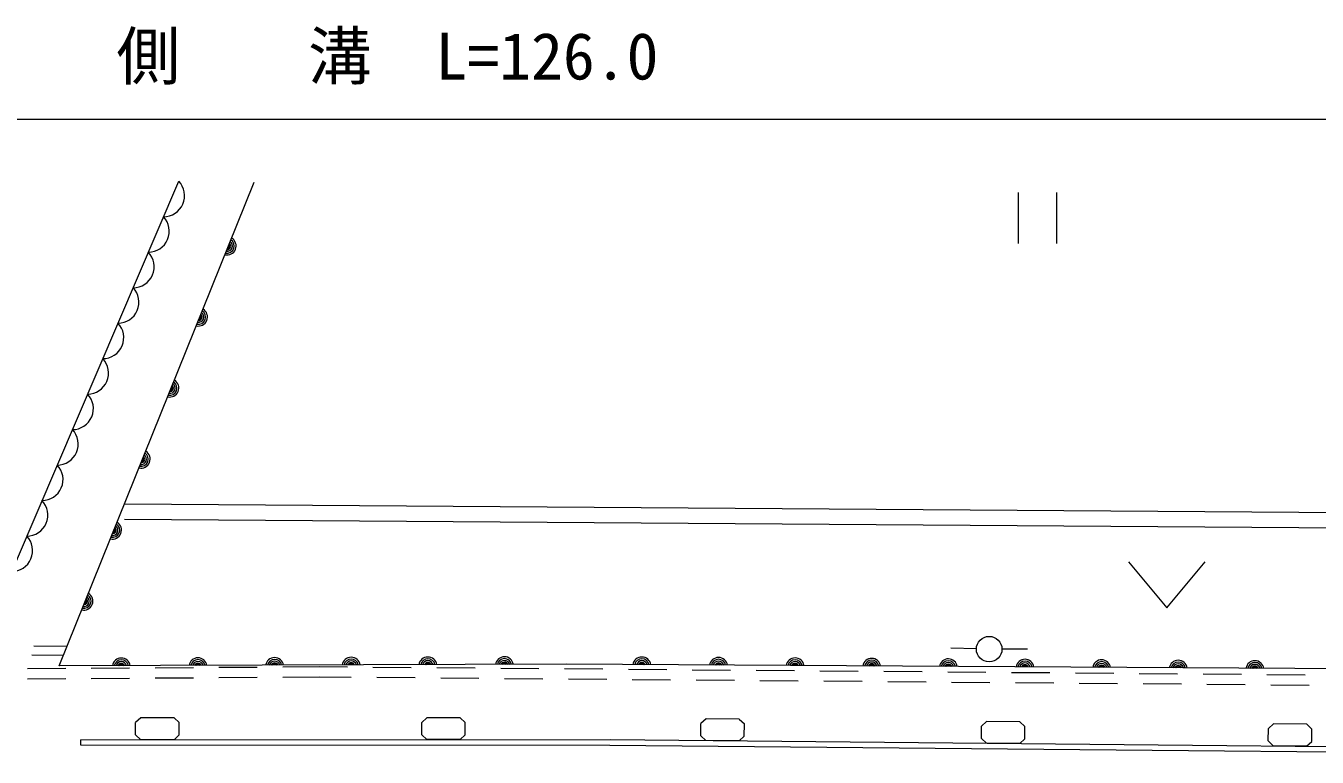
# Model space of a CAD drawing. Units: millimetres, scale not verified. Extents: x 40000 to 680000, y 20000 to 380000.
# Drawn here: x 163088 to 213643, y 300265 to 328909 of the extents above; entities that cross this region are included whole.
import ezdxf
from ezdxf.enums import TextEntityAlignment as Align

# ---------------------------------------------------------------- set-up
doc = ezdxf.new("R2010")
doc.units = ezdxf.units.MM
doc.header["$LTSCALE"] = 1000
for name, color, linetype, lineweight in [('M-BGD', 7, 'Continuous', 13), ('M-STR-HTXT', 7, 'Continuous', 13), ('M-STR-STRD', 7, 'Continuous', 13)]:
    doc.layers.add(name, color=color, linetype=linetype, lineweight=lineweight)
doc.styles.add('ＭＳ ゴシック', font='')
doc.styles.get('ＭＳ ゴシック').set_extended_font_data('MS Gothic')

msp = doc.modelspace()

# ---------------------------------------------------------------- linework, layer by layer
at = {"layer": 'M-BGD'}
for p, q in [((201943, 322379), (201943, 320379)), ((203443, 322379), (203443, 320379)), ((166953, 310188), (232717, 309718)), ((166949, 309588), (232712, 309118)), ((206262, 307913), (207762, 306113)), ((207762, 306113), (209262, 307913)), ((163395, 304626), (164706, 304611)), ((200302, 304507), (199302, 304529)), ((201301, 304502), (202301, 304513)), ((163324, 304277), (164565, 304263)), ((163149, 303734), (164649, 303745)), ((163150, 303334), (164650, 303345)), ((165649, 303751), (167149, 303762)), ((165650, 303351), (167150, 303362)), ((168149, 303768), (169649, 303779)), ((168150, 303368), (169650, 303379)), ((170649, 303785), (172149, 303796)), ((170650, 303385), (172150, 303396)), ((173149, 303802), (174574, 303812)), ((173150, 303402), (174574, 303412)), ((174574, 303812), (175678, 303803)), ((174574, 303412), (175830, 303402)), ((176678, 303795), (178178, 303782)), ((176829, 303393), (178329, 303381)), ((179178, 303774), (180678, 303762)), ((179329, 303373), (180829, 303360)), ((181678, 303753), (183178, 303741)), ((181829, 303352), (183329, 303340)), ((184178, 303733), (185678, 303720)), ((184329, 303332), (185829, 303319)), ((186678, 303712), (188178, 303700)), ((189178, 303692), (190678, 303679)), ((191678, 303671), (193178, 303659)), ((194178, 303650), (195678, 303638)), ((196678, 303630), (198178, 303617)), ((199178, 303609), (200677, 303597)), ((201677, 303588), (203177, 303576)), ((204177, 303568), (205677, 303555)), ((206677, 303547), (208177, 303535)), ((209177, 303527), (210677, 303514)), ((211677, 303506), (213177, 303494)), ((186829, 303311), (188329, 303299)), ((189329, 303290), (190829, 303278)), ((191829, 303270), (193329, 303257)), ((194329, 303249), (195829, 303237)), ((196829, 303228), (198329, 303216)), ((199329, 303208), (200829, 303195)), ((201829, 303187), (203329, 303175)), ((204329, 303167), (205829, 303154)), ((206828, 303146), (208328, 303134)), ((209328, 303125), (210828, 303113)), ((211828, 303105), (213328, 303092)), ((167588, 301804), (167388, 301618)), ((167388, 301136), (167388, 301618)), ((168889, 301804), (167588, 301804)), ((168889, 301804), (169089, 301619)), ((169090, 301136), (169089, 301619)), ((178791, 301806), (178591, 301621)), ((178591, 301138), (178591, 301621)), ((180093, 301807), (178791, 301806)), ((180093, 301807), (180293, 301621)), ((180293, 301138), (180293, 301621)), ((189511, 301105), (189516, 301588)), ((189717, 301772), (189516, 301588)), ((191019, 301759), (189717, 301772)), ((191019, 301759), (191217, 301572)), ((191213, 301089), (191217, 301572)), ((200497, 301000), (200501, 301483)), ((200703, 301667), (200501, 301483)), ((202005, 301654), (200703, 301667)), ((202005, 301654), (202203, 301466)), ((202198, 300983), (202203, 301466)), ((211726, 300902), (211731, 301385)), ((211932, 301569), (211731, 301385)), ((213234, 301556), (211932, 301569)), ((213234, 301556), (213432, 301368)), ((213428, 300885), (213432, 301368)), ((167588, 300950), (167388, 301136)), ((168890, 300950), (167588, 300950)), ((168890, 300950), (169090, 301136)), ((178791, 300952), (178591, 301138)), ((180093, 300952), (178791, 300952)), ((180093, 300952), (180293, 301138)), ((189709, 300918), (189511, 301105)), ((191011, 300905), (189709, 300918)), ((191011, 300905), (191213, 301089)), ((200695, 300812), (200497, 301000)), ((201997, 300800), (200695, 300812)), ((201997, 300800), (202198, 300983)), ((211924, 300714), (211726, 300902)), ((213226, 300702), (213428, 300885)), ((213226, 300702), (211924, 300714))]:
    msp.add_line(p, q, dxfattribs=at)
for points in [[(138935, 315347), (158509, 306204), (161937, 306148), (169072, 322822)], [(235975, 303411), (217150, 303708), (184258, 303906), (164394, 303839), (172030, 322783)]]:
    msp.add_lwpolyline(points, dxfattribs=at)
msp.add_circle((200802, 304496), 500, dxfattribs=at)
for centre, radius, start, end in [((168480, 322253), 821, 269.8508, 43.8139), ((167885, 320864), 821, 269.8508, 43.8139), ((170966, 320288), 354, 256.8438, 59.249), ((170966, 320288), 283, 259.0679, 57.025), ((167290, 319474), 821, 269.8508, 43.8139), ((170966, 320288), 212, 262.8142, 53.2786), ((170966, 320288), 142, 270.5259, 45.5669), ((170966, 320288), 100, 280.8436, 35.2493), ((170966, 320288), 100, 280.8436, 35.2493), ((166696, 318085), 821, 269.8508, 43.8139), ((169844, 317505), 354, 256.8438, 59.249), ((169844, 317505), 283, 259.0679, 57.025), ((169844, 317505), 212, 262.8142, 53.2786), ((169844, 317505), 142, 270.5259, 45.5669), ((169844, 317505), 100, 280.8436, 35.2493), ((169844, 317505), 100, 280.8436, 35.2493), ((166101, 316695), 821, 269.8508, 43.8139), ((165507, 315306), 821, 269.8508, 43.8139), ((168723, 314723), 354, 256.8438, 59.249), ((168723, 314723), 283, 259.0679, 57.025), ((164912, 313916), 821, 269.8508, 43.8139), ((168723, 314723), 212, 262.8142, 53.2786), ((168723, 314723), 142, 270.5259, 45.5669), ((168723, 314723), 100, 280.8436, 35.2493), ((168723, 314723), 100, 280.8436, 35.2493), ((164317, 312527), 821, 269.8508, 43.8139), ((167601, 311940), 354, 256.8438, 59.249), ((167601, 311940), 283, 259.0679, 57.025), ((167601, 311940), 212, 262.8142, 53.2786), ((167601, 311940), 142, 270.5259, 45.5669), ((167601, 311940), 100, 280.8436, 35.2493), ((167601, 311940), 100, 280.8436, 35.2493), ((163723, 311137), 821, 269.8508, 43.8139), ((163128, 309748), 821, 269.8508, 43.8139), ((166480, 309158), 354, 256.8438, 59.249), ((166480, 309158), 283, 259.0679, 57.025), ((162533, 308359), 821, 269.8508, 43.8139), ((166480, 309158), 212, 262.8142, 53.2786), ((166480, 309158), 142, 270.5259, 45.5669), ((166480, 309158), 100, 280.8436, 35.2493), ((166480, 309158), 100, 280.8436, 35.2493), ((165358, 306376), 354, 256.8438, 59.249), ((165358, 306376), 283, 259.0679, 57.025), ((165358, 306376), 212, 262.8142, 53.2786), ((165358, 306376), 142, 270.5259, 45.5669), ((165358, 306376), 100, 280.8436, 35.2493), ((165358, 306376), 100, 280.8436, 35.2493), ((166826, 303794), 354, 8.9906, 171.3957), ((166826, 303794), 283, 11.2146, 169.1717), ((166826, 303794), 212, 14.9609, 165.4254), ((166826, 303794), 142, 22.6727, 157.7136), ((166826, 303794), 100, 32.9903, 147.396), ((166826, 303794), 100, 32.9903, 147.396), ((169826, 303804), 354, 8.9906, 171.3957), ((169826, 303804), 283, 11.2146, 169.1717), ((169826, 303804), 212, 14.9609, 165.4254), ((169826, 303804), 142, 22.6727, 157.7136), ((169826, 303804), 100, 32.9903, 147.396), ((169826, 303804), 100, 32.9903, 147.396), ((172826, 303814), 354, 8.9906, 171.3957), ((172826, 303814), 283, 11.2146, 169.1717), ((172826, 303814), 212, 14.9609, 165.4254), ((172826, 303814), 142, 22.6727, 157.7136), ((172826, 303814), 100, 32.9903, 147.396), ((172826, 303814), 100, 32.9903, 147.396), ((175826, 303824), 354, 8.9906, 171.3957), ((175826, 303824), 283, 11.2146, 169.1717), ((175826, 303824), 212, 14.9609, 165.4254), ((175826, 303824), 142, 22.6727, 157.7136), ((175826, 303824), 100, 32.9903, 147.396), ((175826, 303824), 100, 32.9903, 147.396), ((178826, 303834), 354, 8.9906, 171.3957), ((178826, 303834), 283, 11.2146, 169.1717), ((178826, 303834), 212, 14.9609, 165.4254), ((178826, 303834), 142, 22.6727, 157.7136), ((178826, 303834), 100, 32.9903, 147.396), ((178826, 303834), 100, 32.9903, 147.396), ((181826, 303844), 354, 8.9906, 171.3957), ((181826, 303844), 283, 11.2146, 169.1717), ((181826, 303844), 212, 14.9609, 165.4254), ((181826, 303844), 142, 22.6727, 157.7136), ((181826, 303844), 100, 32.9903, 147.396), ((181826, 303844), 100, 32.9903, 147.396), ((187204, 303834), 354, 8.4512, 170.8563), ((187204, 303834), 283, 10.6752, 168.6323), ((187204, 303834), 212, 14.4215, 164.886), ((187204, 303834), 142, 22.1333, 157.1742), ((187204, 303834), 100, 32.4509, 146.8566), ((187204, 303834), 100, 32.4509, 146.8566), ((190204, 303816), 354, 8.4512, 170.8563), ((190204, 303816), 283, 10.6752, 168.6323), ((190204, 303816), 212, 14.4215, 164.886), ((190204, 303816), 142, 22.1333, 157.1742), ((190204, 303816), 100, 32.4509, 146.8566), ((190204, 303816), 100, 32.4509, 146.8566), ((193204, 303798), 354, 8.4512, 170.8563), ((193204, 303798), 283, 10.6752, 168.6323), ((193204, 303798), 212, 14.4215, 164.886), ((193204, 303798), 142, 22.1333, 157.1742), ((193204, 303798), 100, 32.4509, 146.8566), ((193204, 303798), 100, 32.4509, 146.8566), ((196203, 303780), 354, 8.4512, 170.8563), ((196203, 303780), 283, 10.6752, 168.6323), ((196203, 303780), 212, 14.4215, 164.886), ((196203, 303780), 142, 22.1333, 157.1742), ((196203, 303780), 100, 32.4509, 146.8566), ((196203, 303780), 100, 32.4509, 146.8566), ((199203, 303762), 354, 8.4512, 170.8563), ((199203, 303762), 283, 10.6752, 168.6323), ((199203, 303762), 212, 14.4215, 164.886), ((199203, 303762), 142, 22.1333, 157.1742), ((199203, 303762), 100, 32.4509, 146.8566), ((199203, 303762), 100, 32.4509, 146.8566), ((202203, 303744), 354, 8.4512, 170.8563), ((202203, 303744), 283, 10.6752, 168.6323), ((202203, 303744), 212, 14.4215, 164.886), ((202203, 303744), 142, 22.1333, 157.1742), ((202203, 303744), 100, 32.4509, 146.8566), ((202203, 303744), 100, 32.4509, 146.8566), ((205203, 303726), 354, 8.4512, 170.8563), ((205203, 303726), 283, 10.6752, 168.6323), ((205203, 303726), 212, 14.4215, 164.886), ((205203, 303726), 142, 22.1333, 157.1742), ((208203, 303708), 354, 8.4512, 170.8563), ((208203, 303708), 283, 10.6752, 168.6323), ((208203, 303708), 212, 14.4215, 164.886), ((208203, 303708), 142, 22.1333, 157.1742), ((211203, 303689), 354, 8.4512, 170.8563), ((211203, 303689), 283, 10.6752, 168.6323), ((211203, 303689), 212, 14.4215, 164.886), ((205203, 303726), 100, 32.4509, 146.8566), ((205203, 303726), 100, 32.4509, 146.8566), ((208203, 303708), 100, 32.4509, 146.8566), ((208203, 303708), 100, 32.4509, 146.8566), ((211203, 303689), 142, 22.1333, 157.1742), ((211203, 303689), 100, 32.4509, 146.8566), ((211203, 303689), 100, 32.4509, 146.8566)]:
    msp.add_arc(centre, radius, start, end, dxfattribs=at)
at = {"layer": 'M-STR-HTXT'}
msp.add_line((116513, 325256), (237972, 325256), dxfattribs=at)
at = {"layer": 'M-STR-STRD'}
msp.add_line((165226, 300949), (165224, 300749), dxfattribs=at)
for points in [[(165226, 300949), (185972, 300953), (236905, 300465)], [(165224, 300749), (185948, 300732), (236904, 300265)]]:
    msp.add_lwpolyline(points, dxfattribs=at)

# ---------------------------------------------------------------- texts
at = {"layer": 'M-STR-HTXT', "style": 'ＭＳ ゴシック'}
msp.add_text('側\u3000\u3000溝  L=126.0', height=1833, dxfattribs=at).set_placement((177243, 326256), align=Align.BOTTOM_CENTER)

doc.saveas('drawing.dxf')
